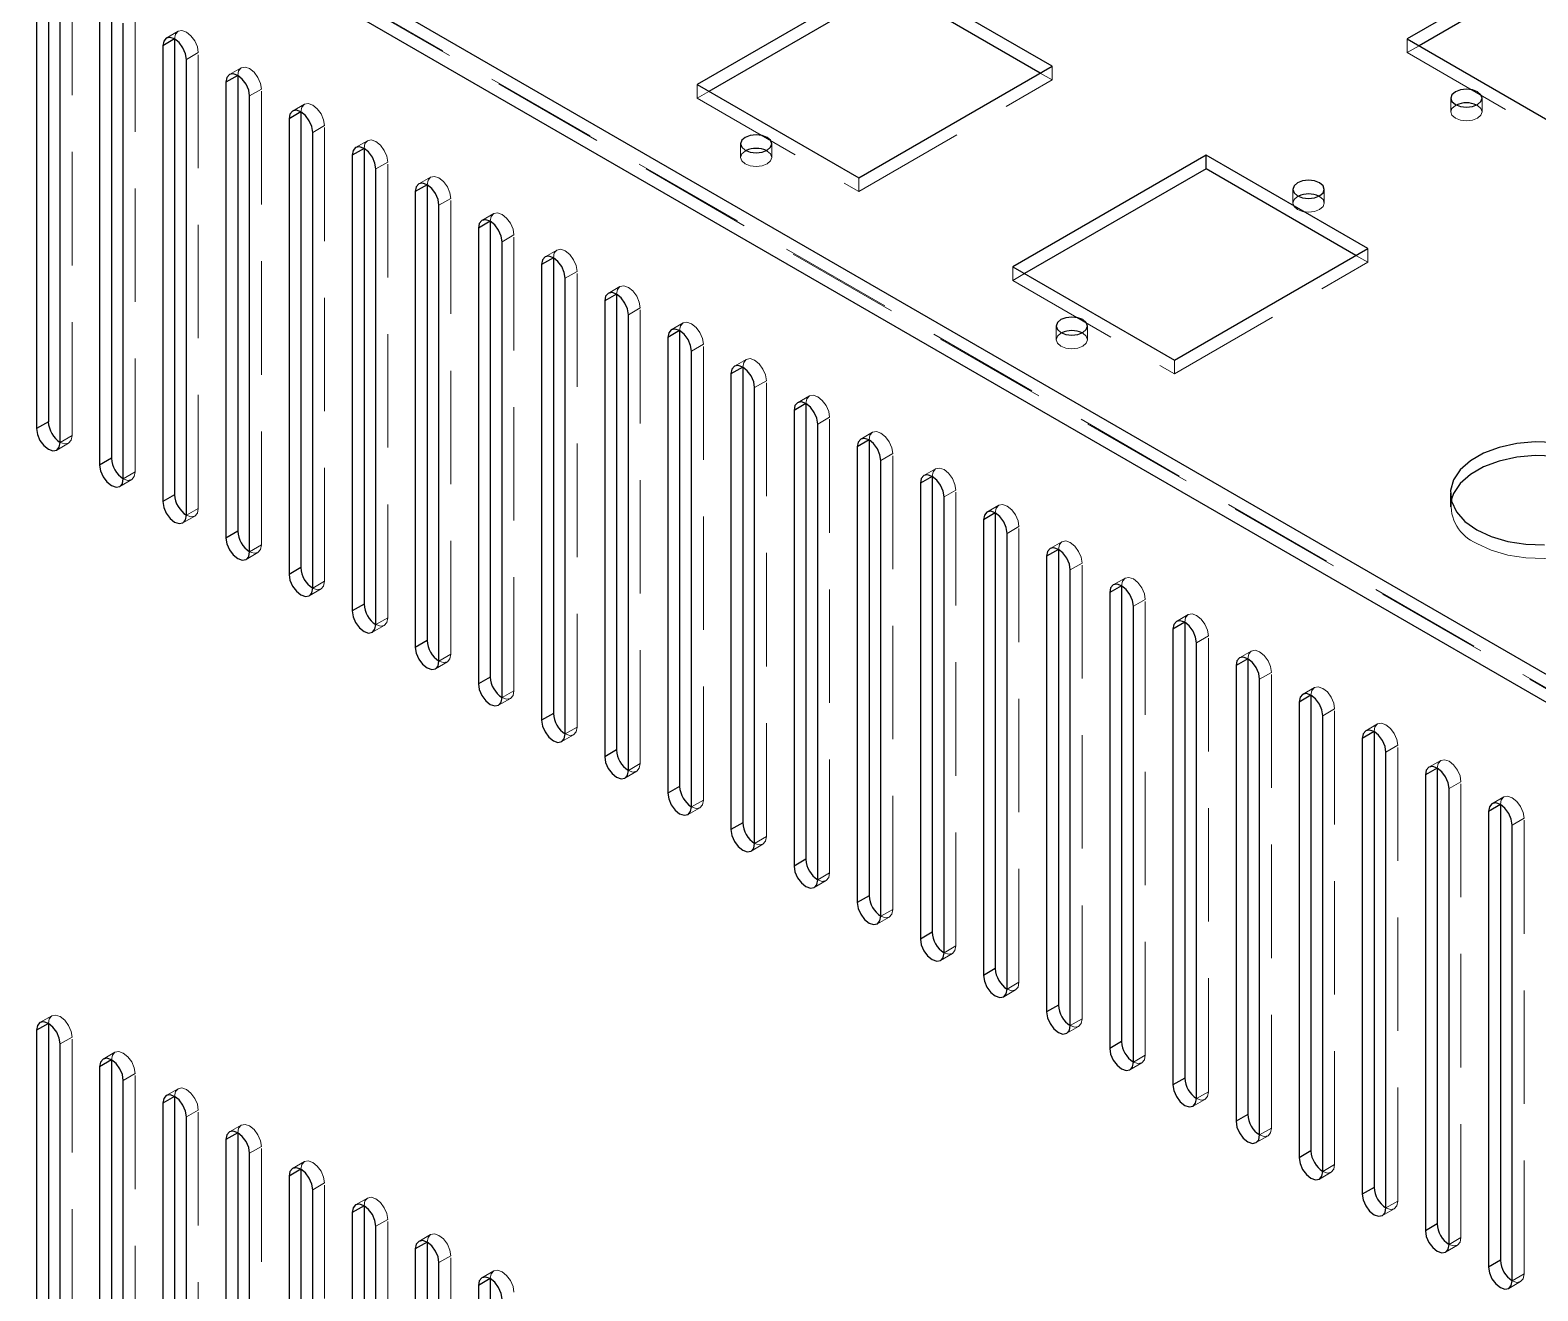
# Model space of a CAD drawing. Header units: millimetres. Extents: x 20 to 1161, y 26 to 820.
# Drawn here: x 979.6 to 1047.2, y 684.9 to 741.4 of the extents above; entities that cross this region are included whole.
import ezdxf

# ---------------------------------------------------------------- set-up
doc = ezdxf.new("R2010")
doc.units = ezdxf.units.MM
doc.header["$LTSCALE"] = 4
doc.linetypes.add('HIDDEN', pattern=[1.905, 1.27, -0.635])
doc.layers.add('SLD-0', color=7, linetype='Continuous')

msp = doc.modelspace()

# ---------------------------------------------------------------- linework, layer by layer
at = {"layer": 'SLD-0', "linetype": 'Continuous', "lineweight": 25}
for p, q in [((934.316, 777.875), (1084.223, 691.335)), ((1083.675, 690.386), (933.768, 776.925)), ((1049.981, 745.963), (1041.319, 740.963)), ((1049.981, 745.351), (1041.849, 740.657)), ((979.907, 743.921), (979.907, 723.508)), ((980.437, 744.227), (980.437, 723.814)), ((1018.161, 743.922), (1009.499, 738.922)), ((1025.409, 739.738), (1018.161, 743.922)), ((980.967, 722.895), (980.967, 743.309)), ((1018.161, 743.31), (1010.03, 738.616)), ((1024.879, 739.432), (1018.161, 743.31)), ((983.265, 742.594), (983.265, 722.181)), ((982.735, 742.288), (982.735, 721.875)), ((983.796, 721.262), (983.796, 741.676)), ((986.094, 740.962), (985.564, 740.655)), ((985.564, 740.655), (985.564, 720.242)), ((986.094, 740.962), (986.094, 720.548)), ((1041.319, 740.963), (1048.567, 736.779)), ((986.624, 719.63), (986.624, 740.043)), ((1016.747, 734.738), (1025.409, 739.738)), ((988.922, 739.329), (988.392, 739.023)), ((988.392, 739.023), (988.392, 718.609)), ((988.922, 739.329), (988.922, 718.915)), ((989.453, 717.997), (989.453, 738.41)), ((1009.499, 738.922), (1016.747, 734.738)), ((991.751, 737.696), (991.22, 737.39)), ((991.751, 737.696), (991.751, 717.282)), ((991.22, 737.39), (991.22, 716.976)), ((992.281, 716.364), (992.281, 736.778)), ((994.579, 736.063), (994.049, 735.757)), ((994.049, 735.757), (994.049, 715.344)), ((994.579, 736.063), (994.579, 715.65)), ((1032.303, 735.758), (1023.641, 730.758)), ((1039.551, 731.574), (1032.303, 735.758)), ((1032.303, 735.146), (1032.303, 735.758)), ((995.109, 714.731), (995.109, 735.145)), ((1032.303, 735.146), (1024.172, 730.451)), ((1039.021, 731.268), (1032.303, 735.146)), ((997.408, 734.43), (996.877, 734.124)), ((997.408, 734.43), (997.408, 714.017)), ((996.877, 734.124), (996.877, 713.711)), ((997.938, 713.098), (997.938, 733.512)), ((1000.236, 732.798), (999.706, 732.491)), ((999.706, 732.491), (999.706, 712.078)), ((1000.236, 732.798), (1000.236, 712.384)), ((1000.766, 711.466), (1000.766, 731.879)), ((1030.889, 726.574), (1039.551, 731.574)), ((1003.064, 731.165), (1002.534, 730.859)), ((1003.064, 731.165), (1003.064, 710.751)), ((1002.534, 730.859), (1002.534, 710.445)), ((1003.595, 709.833), (1003.595, 730.246)), ((1023.641, 730.758), (1030.889, 726.574)), ((1005.893, 729.532), (1005.363, 729.226)), ((1005.893, 729.532), (1005.893, 709.118)), ((1005.363, 729.226), (1005.363, 708.812)), ((1006.423, 708.2), (1006.423, 728.613)), ((1008.721, 727.899), (1008.191, 727.593)), ((1008.191, 727.593), (1008.191, 707.179)), ((1008.721, 727.899), (1008.721, 707.486)), ((1009.252, 706.567), (1009.252, 726.981)), ((1011.55, 726.266), (1011.019, 725.96)), ((1011.55, 726.266), (1011.55, 705.853)), ((1011.019, 725.96), (1011.019, 705.547)), ((1012.08, 704.934), (1012.08, 725.348)), ((1014.378, 724.633), (1013.848, 724.327)), ((1013.848, 724.327), (1013.848, 703.914)), ((1014.378, 724.633), (1014.378, 704.22)), ((980.437, 723.814), (979.907, 723.508)), ((1014.908, 703.302), (1014.908, 723.715)), ((1017.207, 723.001), (1016.676, 722.695)), ((1017.207, 723.001), (1017.207, 702.587)), ((983.265, 722.181), (982.735, 721.875)), ((1016.676, 722.695), (1016.676, 702.281)), ((1017.737, 701.669), (1017.737, 722.082)), ((1020.035, 721.368), (1019.505, 721.062)), ((1019.505, 721.062), (1019.505, 700.648)), ((1020.035, 721.368), (1020.035, 700.954)), ((986.094, 720.548), (985.564, 720.242)), ((1020.565, 700.036), (1020.565, 720.449)), ((1022.863, 719.735), (1022.333, 719.429)), ((1022.333, 719.429), (1022.333, 699.015)), ((1022.863, 719.735), (1022.863, 699.322)), ((988.922, 718.915), (988.392, 718.609)), ((1023.394, 698.403), (1023.394, 718.817)), ((1025.692, 718.102), (1025.162, 717.796)), ((1025.692, 718.102), (1025.692, 697.689)), ((1025.162, 717.796), (1025.162, 697.383)), ((991.751, 717.282), (991.22, 716.976)), ((1026.222, 696.77), (1026.222, 717.184)), ((1028.52, 716.469), (1027.99, 716.163)), ((1027.99, 716.163), (1027.99, 695.75)), ((1028.52, 716.469), (1028.52, 696.056)), ((994.579, 715.65), (994.049, 715.344)), ((1029.051, 695.137), (1029.051, 715.551)), ((1031.349, 714.837), (1030.818, 714.53)), ((1031.349, 714.837), (1031.349, 694.423)), ((997.408, 714.017), (996.877, 713.711)), ((1030.818, 714.53), (1030.818, 694.117)), ((1031.879, 693.505), (1031.879, 713.918)), ((1034.177, 713.204), (1033.647, 712.898)), ((1033.647, 712.898), (1033.647, 692.484)), ((1034.177, 713.204), (1034.177, 692.79)), ((1000.236, 712.384), (999.706, 712.078)), ((1034.707, 691.872), (1034.707, 712.285)), ((1037.006, 711.571), (1036.475, 711.265)), ((1037.006, 711.571), (1037.006, 691.157)), ((1003.064, 710.751), (1002.534, 710.445)), ((1036.475, 711.265), (1036.475, 690.851)), ((1037.536, 690.239), (1037.536, 710.652)), ((1039.834, 709.938), (1039.304, 709.632)), ((1039.834, 709.938), (1039.834, 689.525)), ((1039.304, 709.632), (1039.304, 689.218)), ((1005.893, 709.118), (1005.363, 708.812)), ((1040.364, 688.606), (1040.364, 709.02)), ((1042.662, 708.305), (1042.132, 707.999)), ((1042.132, 707.999), (1042.132, 687.586)), ((1042.662, 708.305), (1042.662, 687.892)), ((1008.721, 707.486), (1008.191, 707.179)), ((1043.193, 686.973), (1043.193, 707.387)), ((1045.491, 706.673), (1044.961, 706.366)), ((1045.491, 706.673), (1045.491, 686.259)), ((1044.961, 706.366), (1044.961, 685.953)), ((1011.55, 705.853), (1011.019, 705.547)), ((1046.021, 685.341), (1046.021, 705.754)), ((1014.378, 704.22), (1013.848, 703.914)), ((1017.207, 702.587), (1016.676, 702.281)), ((1020.035, 700.954), (1019.505, 700.648)), ((1022.863, 699.322), (1022.333, 699.015)), ((1025.692, 697.689), (1025.162, 697.383)), ((980.437, 696.868), (979.907, 696.562)), ((979.907, 696.562), (979.907, 676.148)), ((980.437, 696.868), (980.437, 676.454)), ((980.967, 675.536), (980.967, 695.949)), ((1028.52, 696.056), (1027.99, 695.75)), ((983.265, 695.235), (982.735, 694.929)), ((983.265, 695.235), (983.265, 674.822)), ((982.735, 694.929), (982.735, 674.515)), ((1031.349, 694.423), (1030.818, 694.117)), ((983.796, 673.903), (983.796, 694.317)), ((986.094, 693.602), (985.564, 693.296)), ((985.564, 693.296), (985.564, 672.883)), ((986.094, 693.602), (986.094, 673.189)), ((986.624, 672.27), (986.624, 692.684)), ((1034.177, 692.79), (1033.647, 692.484)), ((988.922, 691.969), (988.392, 691.663)), ((988.922, 691.969), (988.922, 671.556)), ((988.392, 691.663), (988.392, 671.25)), ((989.453, 670.637), (989.453, 691.051)), ((1037.006, 691.157), (1036.475, 690.851)), ((991.751, 690.337), (991.22, 690.03)), ((991.22, 690.03), (991.22, 669.617)), ((991.751, 690.337), (991.751, 669.923)), ((992.281, 669.005), (992.281, 689.418)), ((1039.834, 689.525), (1039.304, 689.218)), ((994.579, 688.704), (994.049, 688.398)), ((994.049, 688.398), (994.049, 667.984)), ((994.579, 688.704), (994.579, 668.29)), ((995.109, 667.372), (995.109, 687.785)), ((1042.662, 687.892), (1042.132, 687.586)), ((997.408, 687.071), (996.877, 686.765)), ((997.408, 687.071), (997.408, 666.657)), ((996.877, 686.765), (996.877, 666.351)), ((997.938, 665.739), (997.938, 686.153)), ((1045.491, 686.259), (1044.961, 685.953)), ((1000.236, 685.438), (999.706, 685.132)), ((999.706, 685.132), (999.706, 664.719)), ((1000.236, 685.438), (1000.236, 665.025))]:
    msp.add_line(p, q, dxfattribs=at)
at = {"layer": 'SLD-0', "linetype": 'HIDDEN', "lineweight": 18}
for p, q in [((1084.205, 690.692), (934.298, 777.232)), ((934.316, 777.262), (1084.223, 690.723)), ((981.498, 723.201), (981.498, 743.615)), ((984.326, 721.569), (984.326, 741.982)), ((986.249, 741.305), (985.719, 740.999)), ((987.155, 740.349), (986.624, 740.043)), ((987.155, 719.936), (987.155, 740.349)), ((1041.319, 740.35), (1041.319, 740.963)), ((1041.849, 740.657), (1041.319, 740.35)), ((1041.319, 740.35), (1048.567, 736.166)), ((989.078, 739.672), (988.547, 739.366)), ((1025.409, 739.126), (1025.409, 739.738)), ((1016.747, 734.125), (1025.409, 739.126)), ((1025.409, 739.126), (1024.879, 739.432)), ((989.983, 738.717), (989.453, 738.41)), ((989.983, 718.303), (989.983, 738.717)), ((1009.499, 738.309), (1009.499, 738.922)), ((1010.03, 738.616), (1009.499, 738.309)), ((1009.499, 738.309), (1016.747, 734.125)), ((1043.271, 738.309), (1043.271, 737.697)), ((1044.671, 737.697), (1044.671, 738.309)), ((991.906, 738.039), (991.376, 737.733)), ((1044.466, 737.983), (1044.427, 738.003)), ((992.811, 737.084), (992.281, 736.778)), ((992.811, 716.67), (992.811, 737.084)), ((994.735, 736.407), (994.204, 736.1)), ((1011.451, 736.268), (1011.451, 735.656)), ((1012.851, 735.656), (1012.851, 736.268)), ((995.64, 735.451), (995.109, 735.145)), ((995.64, 715.037), (995.64, 735.451)), ((997.563, 734.774), (997.033, 734.468)), ((1016.747, 734.125), (1016.747, 734.738)), ((998.468, 733.818), (997.938, 733.512)), ((998.468, 713.405), (998.468, 733.818)), ((1036.2, 734.227), (1036.2, 733.615)), ((1037.394, 733.901), (1037.356, 733.921)), ((1037.6, 733.615), (1037.6, 734.227)), ((1000.391, 733.141), (999.861, 732.835)), ((1001.297, 732.185), (1000.766, 731.879)), ((1001.297, 711.772), (1001.297, 732.185)), ((1039.551, 730.962), (1039.551, 731.574)), ((1003.22, 731.508), (1002.689, 731.202)), ((1030.889, 725.961), (1039.551, 730.962)), ((1039.551, 730.962), (1039.021, 731.268)), ((1004.125, 730.552), (1003.595, 730.246)), ((1004.125, 710.139), (1004.125, 730.552)), ((1023.641, 730.145), (1023.641, 730.758)), ((1024.172, 730.451), (1023.641, 730.145)), ((1006.048, 729.875), (1005.518, 729.569)), ((1023.641, 730.145), (1030.889, 725.961)), ((1006.954, 728.92), (1006.423, 728.613)), ((1006.954, 708.506), (1006.954, 728.92)), ((1008.877, 728.243), (1008.346, 727.936)), ((1025.593, 728.104), (1025.593, 727.492)), ((1026.788, 727.778), (1026.75, 727.798)), ((1026.993, 727.492), (1026.993, 728.104)), ((1009.782, 727.287), (1009.252, 726.981)), ((1009.782, 706.873), (1009.782, 727.287)), ((1011.705, 726.61), (1011.175, 726.304)), ((1030.889, 725.961), (1030.889, 726.574)), ((1012.61, 725.654), (1012.08, 725.348)), ((1012.61, 705.24), (1012.61, 725.654)), ((1014.534, 724.977), (1014.003, 724.671)), ((1015.439, 724.021), (1014.908, 723.715)), ((1015.439, 703.608), (1015.439, 724.021)), ((980.812, 722.552), (981.342, 722.858)), ((981.498, 723.201), (980.967, 722.895)), ((1017.362, 723.344), (1016.832, 723.038)), ((1018.267, 722.388), (1017.737, 722.082)), ((1018.267, 701.975), (1018.267, 722.388)), ((984.326, 721.569), (983.796, 721.262)), ((1020.19, 721.711), (1019.66, 721.405)), ((983.64, 720.919), (984.171, 721.225)), ((1021.096, 720.756), (1020.565, 720.449)), ((1021.096, 700.342), (1021.096, 720.756)), ((1023.019, 720.078), (1022.488, 719.772)), ((1043.259, 720.614), (1043.259, 720.001)), ((986.469, 719.286), (986.999, 719.592)), ((987.155, 719.936), (986.624, 719.63)), ((1023.924, 719.123), (1023.394, 718.817)), ((1023.924, 698.709), (1023.924, 719.123)), ((989.983, 718.303), (989.453, 717.997)), ((1025.847, 718.446), (1025.317, 718.139)), ((989.297, 717.653), (989.828, 717.96)), ((1026.753, 717.49), (1026.222, 717.184)), ((1026.753, 697.076), (1026.753, 717.49)), ((1028.676, 716.813), (1028.145, 716.507)), ((992.126, 716.021), (992.656, 716.327)), ((992.811, 716.67), (992.281, 716.364)), ((1029.581, 715.857), (1029.051, 715.551)), ((1029.581, 695.444), (1029.581, 715.857)), ((994.954, 714.388), (995.484, 714.694)), ((995.64, 715.037), (995.109, 714.731)), ((1031.504, 715.18), (1030.974, 714.874)), ((1032.409, 714.224), (1031.879, 713.918)), ((1032.409, 693.811), (1032.409, 714.224)), ((998.468, 713.405), (997.938, 713.098)), ((1034.333, 713.547), (1033.802, 713.241)), ((997.783, 712.755), (998.313, 713.061)), ((1035.238, 712.591), (1034.707, 712.285)), ((1035.238, 692.178), (1035.238, 712.591)), ((1000.611, 711.122), (1001.141, 711.428)), ((1001.297, 711.772), (1000.766, 711.466)), ((1037.161, 711.914), (1036.631, 711.608)), ((1038.066, 710.959), (1037.536, 710.652)), ((1038.066, 690.545), (1038.066, 710.959)), ((1004.125, 710.139), (1003.595, 709.833)), ((1039.989, 710.282), (1039.459, 709.975)), ((1003.439, 709.489), (1003.97, 709.796)), ((1040.895, 709.326), (1040.364, 709.02)), ((1040.895, 688.912), (1040.895, 709.326)), ((1042.818, 708.649), (1042.287, 708.343)), ((1006.268, 707.857), (1006.798, 708.163)), ((1006.954, 708.506), (1006.423, 708.2)), ((1043.723, 707.693), (1043.193, 707.387)), ((1043.723, 687.279), (1043.723, 707.693)), ((1009.782, 706.873), (1009.252, 706.567)), ((1045.646, 707.016), (1045.116, 706.71)), ((1009.096, 706.224), (1009.627, 706.53)), ((1046.552, 706.06), (1046.021, 705.754)), ((1046.552, 685.647), (1046.552, 706.06)), ((1012.61, 705.24), (1012.08, 704.934)), ((1011.925, 704.591), (1012.455, 704.897)), ((1014.753, 702.958), (1015.283, 703.264)), ((1015.439, 703.608), (1014.908, 703.302)), ((1018.267, 701.975), (1017.737, 701.669)), ((1017.582, 701.325), (1018.112, 701.631)), ((1020.41, 699.692), (1020.94, 699.999)), ((1021.096, 700.342), (1020.565, 700.036)), ((1023.924, 698.709), (1023.394, 698.403)), ((1023.238, 698.06), (1023.769, 698.366)), ((980.592, 697.211), (980.062, 696.905)), ((1026.067, 696.427), (1026.597, 696.733)), ((1026.753, 697.076), (1026.222, 696.77)), ((981.498, 696.256), (980.967, 695.949)), ((981.498, 675.842), (981.498, 696.256)), ((983.421, 695.578), (982.89, 695.272)), ((1028.895, 694.794), (1029.426, 695.1)), ((1029.581, 695.444), (1029.051, 695.137)), ((984.326, 694.623), (983.796, 694.317)), ((984.326, 674.209), (984.326, 694.623)), ((986.249, 693.946), (985.719, 693.64)), ((1032.409, 693.811), (1031.879, 693.505)), ((1031.724, 693.161), (1032.254, 693.467)), ((987.155, 692.99), (986.624, 692.684)), ((987.155, 672.576), (987.155, 692.99)), ((989.078, 692.313), (988.547, 692.007)), ((1034.552, 691.528), (1035.082, 691.835)), ((1035.238, 692.178), (1034.707, 691.872)), ((989.983, 691.357), (989.453, 691.051)), ((989.983, 670.944), (989.983, 691.357)), ((991.906, 690.68), (991.376, 690.374)), ((1038.066, 690.545), (1037.536, 690.239)), ((992.811, 689.724), (992.281, 689.418)), ((992.811, 669.311), (992.811, 689.724)), ((1037.381, 689.896), (1037.911, 690.202)), ((994.735, 689.047), (994.204, 688.741)), ((1040.209, 688.263), (1040.739, 688.569)), ((1040.895, 688.912), (1040.364, 688.606)), ((995.64, 688.092), (995.109, 687.785)), ((995.64, 667.678), (995.64, 688.092)), ((997.563, 687.414), (997.033, 687.108)), ((1043.723, 687.279), (1043.193, 686.973)), ((998.468, 686.459), (997.938, 686.153)), ((998.468, 666.045), (998.468, 686.459)), ((1043.037, 686.63), (1043.568, 686.936)), ((1000.391, 685.782), (999.861, 685.475)), ((1046.552, 685.647), (1046.021, 685.341)), ((1045.866, 684.997), (1046.396, 685.303))]:
    msp.add_line(p, q, dxfattribs=at)
at = {"layer": 'SLD-0', "linetype": 'Continuous', "lineweight": 25, "flags": 128}
for points in [[(986.624, 740.043), (986.584, 740.301), (986.469, 740.566), (986.297, 740.798), (986.094, 740.962), (985.891, 741.032), (985.719, 740.999), (985.604, 740.867), (985.564, 740.655)], [(989.453, 738.41), (989.412, 738.668), (989.297, 738.933), (989.125, 739.165), (988.922, 739.329), (988.719, 739.399), (988.547, 739.366), (988.432, 739.234), (988.392, 739.023)], [(1044.466, 738.595), (1044.238, 738.683), (1043.971, 738.714), (1043.703, 738.683), (1043.476, 738.595), (1043.324, 738.464), (1043.271, 738.309), (1043.324, 738.155), (1043.476, 738.024), (1043.703, 737.936), (1043.971, 737.905), (1044.238, 737.936), (1044.466, 738.024), (1044.617, 738.155), (1044.671, 738.309), (1044.617, 738.464), (1044.466, 738.595)], [(992.281, 736.778), (992.241, 737.035), (992.126, 737.3), (991.954, 737.532), (991.751, 737.696), (991.548, 737.767), (991.376, 737.733), (991.261, 737.601), (991.22, 737.39)], [(1011.656, 735.983), (1011.883, 735.895), (1012.151, 735.864), (1012.419, 735.895), (1012.646, 735.983), (1012.797, 736.114), (1012.851, 736.268), (1012.797, 736.423), (1012.646, 736.554), (1012.419, 736.642), (1012.151, 736.673), (1011.883, 736.642), (1011.656, 736.554), (1011.504, 736.423), (1011.451, 736.268), (1011.504, 736.114), (1011.656, 735.983)], [(995.109, 735.145), (995.069, 735.402), (994.954, 735.667), (994.782, 735.9), (994.579, 736.063), (994.376, 736.134), (994.204, 736.1), (994.089, 735.968), (994.049, 735.757)], [(997.938, 733.512), (997.898, 733.77), (997.783, 734.035), (997.611, 734.267), (997.408, 734.43), (997.205, 734.501), (997.033, 734.468), (996.918, 734.335), (996.877, 734.124)], [(1037.394, 734.513), (1037.167, 734.601), (1036.9, 734.632), (1036.632, 734.601), (1036.405, 734.513), (1036.253, 734.382), (1036.2, 734.227), (1036.253, 734.073), (1036.405, 733.942), (1036.632, 733.854), (1036.9, 733.823), (1037.167, 733.854), (1037.394, 733.942), (1037.546, 734.073), (1037.6, 734.227), (1037.546, 734.382), (1037.394, 734.513)], [(1000.766, 731.879), (1000.726, 732.137), (1000.611, 732.402), (1000.439, 732.634), (1000.236, 732.798), (1000.033, 732.868), (999.861, 732.835), (999.746, 732.702), (999.706, 732.491)], [(1003.595, 730.246), (1003.554, 730.504), (1003.439, 730.769), (1003.267, 731.001), (1003.064, 731.165), (1002.861, 731.235), (1002.689, 731.202), (1002.574, 731.07), (1002.534, 730.859)], [(1006.423, 728.613), (1006.383, 728.871), (1006.268, 729.136), (1006.096, 729.368), (1005.893, 729.532), (1005.69, 729.603), (1005.518, 729.569), (1005.403, 729.437), (1005.363, 729.226)], [(1026.788, 728.39), (1026.561, 728.478), (1026.293, 728.508), (1026.025, 728.478), (1025.798, 728.39), (1025.646, 728.259), (1025.593, 728.104), (1025.646, 727.95), (1025.798, 727.819), (1026.025, 727.731), (1026.293, 727.7), (1026.561, 727.731), (1026.788, 727.819), (1026.94, 727.95), (1026.993, 728.104), (1026.94, 728.259), (1026.788, 728.39)], [(1009.252, 726.981), (1009.211, 727.238), (1009.096, 727.503), (1008.924, 727.735), (1008.721, 727.899), (1008.518, 727.97), (1008.346, 727.936), (1008.231, 727.804), (1008.191, 727.593)], [(1012.08, 725.348), (1012.04, 725.606), (1011.925, 725.871), (1011.753, 726.103), (1011.55, 726.266), (1011.347, 726.337), (1011.175, 726.304), (1011.06, 726.171), (1011.019, 725.96)], [(1014.908, 723.715), (1014.868, 723.973), (1014.753, 724.238), (1014.581, 724.47), (1014.378, 724.634), (1014.175, 724.704), (1014.003, 724.671), (1013.888, 724.538), (1013.848, 724.327)], [(979.907, 723.508), (979.947, 723.25), (980.062, 722.985), (980.234, 722.753), (980.437, 722.589), (980.64, 722.519), (980.812, 722.552), (980.927, 722.684), (980.967, 722.895)], [(1017.737, 722.082), (1017.697, 722.34), (1017.582, 722.605), (1017.41, 722.837), (1017.207, 723.001), (1017.004, 723.071), (1016.832, 723.038), (1016.717, 722.906), (1016.676, 722.695)], [(1047.884, 722.895), (1047.049, 722.92), (1046.223, 722.844), (1045.443, 722.671), (1044.741, 722.408), (1044.15, 722.067), (1043.695, 721.662), (1043.395, 721.211), (1043.264, 720.735), (1043.308, 720.253), (1043.524, 719.786), (1043.904, 719.356), (1044.43, 718.981)], [(1051.223, 720.308), (1051.209, 720.363), (1050.993, 720.829), (1050.613, 721.259), (1050.087, 721.634), (1049.437, 721.938), (1048.692, 722.157), (1047.884, 722.282), (1047.049, 722.307), (1046.223, 722.232), (1045.443, 722.059), (1044.741, 721.796), (1044.15, 721.455), (1043.695, 721.05), (1043.395, 720.599), (1043.294, 720.308)], [(982.735, 721.875), (982.775, 721.617), (982.89, 721.352), (983.063, 721.12), (983.265, 720.956), (983.468, 720.886), (983.64, 720.919), (983.755, 721.051), (983.796, 721.262)], [(1020.565, 720.449), (1020.525, 720.707), (1020.41, 720.972), (1020.238, 721.204), (1020.035, 721.368), (1019.832, 721.438), (1019.66, 721.405), (1019.545, 721.273), (1019.505, 721.062)], [(985.564, 720.242), (985.604, 719.984), (985.719, 719.719), (985.891, 719.487), (986.094, 719.323), (986.297, 719.253), (986.469, 719.286), (986.584, 719.419), (986.624, 719.63)], [(1023.394, 718.817), (1023.353, 719.074), (1023.238, 719.339), (1023.066, 719.571), (1022.863, 719.735), (1022.66, 719.806), (1022.488, 719.772), (1022.373, 719.64), (1022.333, 719.429)], [(1044.43, 718.981), (1045.08, 718.677), (1045.825, 718.458), (1046.633, 718.333), (1047.468, 718.308)], [(988.392, 718.609), (988.432, 718.351), (988.547, 718.086), (988.719, 717.854), (988.922, 717.691), (989.125, 717.62), (989.297, 717.653), (989.412, 717.786), (989.453, 717.997)], [(1026.222, 717.184), (1026.182, 717.441), (1026.067, 717.706), (1025.895, 717.939), (1025.692, 718.102), (1025.489, 718.173), (1025.317, 718.139), (1025.202, 718.007), (1025.162, 717.796)], [(991.22, 716.976), (991.261, 716.719), (991.376, 716.454), (991.548, 716.222), (991.751, 716.058), (991.954, 715.987), (992.126, 716.021), (992.241, 716.153), (992.281, 716.364)], [(1029.051, 715.551), (1029.01, 715.809), (1028.895, 716.074), (1028.723, 716.306), (1028.52, 716.47), (1028.317, 716.54), (1028.145, 716.507), (1028.03, 716.374), (1027.99, 716.163)], [(994.049, 715.344), (994.089, 715.086), (994.204, 714.821), (994.376, 714.589), (994.579, 714.425), (994.782, 714.354), (994.954, 714.388), (995.069, 714.52), (995.109, 714.731)], [(1031.879, 713.918), (1031.839, 714.176), (1031.724, 714.441), (1031.552, 714.673), (1031.349, 714.837), (1031.146, 714.907), (1030.974, 714.874), (1030.859, 714.741), (1030.818, 714.53)], [(996.877, 713.711), (996.918, 713.453), (997.033, 713.188), (997.205, 712.956), (997.408, 712.792), (997.611, 712.722), (997.783, 712.755), (997.898, 712.887), (997.938, 713.098)], [(1034.707, 712.285), (1034.667, 712.543), (1034.552, 712.808), (1034.38, 713.04), (1034.177, 713.204), (1033.974, 713.274), (1033.802, 713.241), (1033.687, 713.109), (1033.647, 712.898)], [(999.706, 712.078), (999.746, 711.82), (999.861, 711.555), (1000.033, 711.323), (1000.236, 711.159), (1000.439, 711.089), (1000.611, 711.122), (1000.726, 711.255), (1000.766, 711.466)], [(1037.536, 710.652), (1037.496, 710.91), (1037.381, 711.175), (1037.209, 711.407), (1037.006, 711.571), (1036.803, 711.642), (1036.631, 711.608), (1036.516, 711.476), (1036.475, 711.265)], [(1002.534, 710.445), (1002.574, 710.187), (1002.689, 709.922), (1002.861, 709.69), (1003.064, 709.527), (1003.267, 709.456), (1003.439, 709.489), (1003.554, 709.622), (1003.595, 709.833)], [(1040.364, 709.02), (1040.324, 709.277), (1040.209, 709.542), (1040.037, 709.774), (1039.834, 709.938), (1039.631, 710.009), (1039.459, 709.975), (1039.344, 709.843), (1039.304, 709.632)], [(1005.363, 708.812), (1005.403, 708.555), (1005.518, 708.29), (1005.69, 708.057), (1005.893, 707.894), (1006.096, 707.823), (1006.268, 707.857), (1006.383, 707.989), (1006.423, 708.2)], [(1043.193, 707.387), (1043.152, 707.645), (1043.037, 707.91), (1042.865, 708.142), (1042.662, 708.305), (1042.459, 708.376), (1042.287, 708.343), (1042.172, 708.21), (1042.132, 707.999)], [(1008.191, 707.179), (1008.231, 706.922), (1008.346, 706.657), (1008.518, 706.425), (1008.721, 706.261), (1008.924, 706.19), (1009.096, 706.224), (1009.211, 706.356), (1009.252, 706.567)], [(1046.021, 705.754), (1045.981, 706.012), (1045.866, 706.277), (1045.694, 706.509), (1045.491, 706.673), (1045.288, 706.743), (1045.116, 706.71), (1045.001, 706.577), (1044.961, 706.366)], [(1011.019, 705.547), (1011.06, 705.289), (1011.175, 705.024), (1011.347, 704.792), (1011.55, 704.628), (1011.753, 704.558), (1011.925, 704.591), (1012.04, 704.723), (1012.08, 704.934)], [(1013.848, 703.914), (1013.888, 703.656), (1014.003, 703.391), (1014.175, 703.159), (1014.378, 702.995), (1014.581, 702.925), (1014.753, 702.958), (1014.868, 703.09), (1014.908, 703.302)], [(1016.676, 702.281), (1016.717, 702.023), (1016.832, 701.758), (1017.004, 701.526), (1017.207, 701.362), (1017.41, 701.292), (1017.582, 701.325), (1017.697, 701.458), (1017.737, 701.669)], [(1019.505, 700.648), (1019.545, 700.391), (1019.66, 700.125), (1019.832, 699.893), (1020.035, 699.73), (1020.238, 699.659), (1020.41, 699.693), (1020.525, 699.825), (1020.565, 700.036)], [(1022.333, 699.015), (1022.373, 698.758), (1022.488, 698.493), (1022.66, 698.261), (1022.863, 698.097), (1023.066, 698.026), (1023.238, 698.06), (1023.353, 698.192), (1023.394, 698.403)], [(1025.162, 697.383), (1025.202, 697.125), (1025.317, 696.86), (1025.489, 696.628), (1025.692, 696.464), (1025.895, 696.393), (1026.067, 696.427), (1026.182, 696.559), (1026.222, 696.77)], [(980.967, 695.949), (980.927, 696.207), (980.812, 696.472), (980.64, 696.704), (980.437, 696.868), (980.234, 696.939), (980.062, 696.905), (979.947, 696.773), (979.907, 696.562)], [(1027.99, 695.75), (1028.03, 695.492), (1028.145, 695.227), (1028.317, 694.995), (1028.52, 694.831), (1028.723, 694.761), (1028.895, 694.794), (1029.01, 694.926), (1029.051, 695.137)], [(983.796, 694.317), (983.755, 694.574), (983.64, 694.839), (983.468, 695.071), (983.265, 695.235), (983.063, 695.306), (982.89, 695.272), (982.775, 695.14), (982.735, 694.929)], [(1030.818, 694.117), (1030.859, 693.859), (1030.974, 693.594), (1031.146, 693.362), (1031.349, 693.198), (1031.552, 693.128), (1031.724, 693.161), (1031.839, 693.294), (1031.879, 693.505)], [(986.624, 692.684), (986.584, 692.941), (986.469, 693.207), (986.297, 693.439), (986.094, 693.602), (985.891, 693.673), (985.719, 693.639), (985.604, 693.507), (985.564, 693.296)], [(1033.647, 692.484), (1033.687, 692.226), (1033.802, 691.961), (1033.974, 691.729), (1034.177, 691.566), (1034.38, 691.495), (1034.552, 691.528), (1034.667, 691.661), (1034.707, 691.872)], [(989.453, 691.051), (989.412, 691.309), (989.297, 691.574), (989.125, 691.806), (988.922, 691.97), (988.719, 692.04), (988.547, 692.007), (988.432, 691.874), (988.392, 691.663)], [(992.281, 689.418), (992.241, 689.676), (992.126, 689.941), (991.954, 690.173), (991.751, 690.337), (991.548, 690.407), (991.376, 690.374), (991.261, 690.242), (991.22, 690.03)], [(1036.475, 690.851), (1036.516, 690.594), (1036.631, 690.329), (1036.803, 690.097), (1037.006, 689.933), (1037.209, 689.862), (1037.381, 689.896), (1037.496, 690.028), (1037.536, 690.239)], [(1039.304, 689.218), (1039.344, 688.961), (1039.459, 688.696), (1039.631, 688.464), (1039.834, 688.3), (1040.037, 688.229), (1040.209, 688.263), (1040.324, 688.395), (1040.364, 688.606)], [(995.109, 687.785), (995.069, 688.043), (994.954, 688.308), (994.782, 688.54), (994.579, 688.704), (994.376, 688.774), (994.204, 688.741), (994.089, 688.609), (994.049, 688.398)], [(997.938, 686.153), (997.898, 686.41), (997.783, 686.675), (997.611, 686.907), (997.408, 687.071), (997.205, 687.142), (997.033, 687.108), (996.918, 686.976), (996.877, 686.765)], [(1042.132, 687.586), (1042.172, 687.328), (1042.287, 687.063), (1042.459, 686.831), (1042.662, 686.667), (1042.865, 686.597), (1043.037, 686.63), (1043.152, 686.762), (1043.193, 686.973)], [(1044.961, 685.953), (1045.001, 685.695), (1045.116, 685.43), (1045.288, 685.198), (1045.491, 685.034), (1045.694, 684.964), (1045.866, 684.997), (1045.981, 685.129), (1046.021, 685.341)], [(1000.766, 684.52), (1000.726, 684.777), (1000.611, 685.042), (1000.439, 685.275), (1000.236, 685.438), (1000.033, 685.509), (999.861, 685.475), (999.746, 685.343), (999.706, 685.132)]]:
    msp.add_lwpolyline(points, dxfattribs=at)
at = {"layer": 'SLD-0', "linetype": 'HIDDEN', "lineweight": 18, "flags": 128}
for points in [[(987.155, 740.349), (987.114, 740.607), (986.999, 740.872), (986.827, 741.104), (986.624, 741.268), (986.421, 741.338), (986.249, 741.305), (986.134, 741.173), (986.094, 740.962)], [(989.983, 738.717), (989.943, 738.974), (989.828, 739.239), (989.656, 739.471), (989.453, 739.635), (989.25, 739.706), (989.078, 739.672), (988.963, 739.54), (988.922, 739.329)], [(992.811, 737.084), (992.771, 737.341), (992.656, 737.606), (992.484, 737.838), (992.281, 738.002), (992.078, 738.073), (991.906, 738.039), (991.791, 737.907), (991.751, 737.696)], [(1043.514, 738.003), (1043.476, 737.983), (1043.324, 737.852), (1043.271, 737.697), (1043.324, 737.542), (1043.476, 737.411), (1043.703, 737.324), (1043.971, 737.293), (1044.238, 737.324), (1044.466, 737.411), (1044.617, 737.542), (1044.671, 737.697), (1044.617, 737.852), (1044.466, 737.983), (1044.466, 737.983)], [(995.64, 735.451), (995.599, 735.709), (995.484, 735.974), (995.312, 736.206), (995.109, 736.369), (994.907, 736.44), (994.734, 736.407), (994.62, 736.274), (994.579, 736.063)], [(1011.694, 735.962), (1011.656, 735.942), (1011.504, 735.811), (1011.451, 735.656), (1011.504, 735.501), (1011.656, 735.37)], [(1011.656, 735.37), (1011.883, 735.283), (1012.151, 735.252), (1012.419, 735.283), (1012.646, 735.37), (1012.797, 735.501), (1012.851, 735.656), (1012.797, 735.811), (1012.646, 735.942), (1012.608, 735.962)], [(998.468, 733.818), (998.428, 734.076), (998.313, 734.341), (998.141, 734.573), (997.938, 734.737), (997.735, 734.807), (997.563, 734.774), (997.448, 734.641), (997.408, 734.43)], [(1036.443, 733.921), (1036.405, 733.901), (1036.253, 733.77), (1036.2, 733.615), (1036.253, 733.46), (1036.405, 733.329), (1036.632, 733.242), (1036.9, 733.211), (1037.167, 733.242), (1037.394, 733.329), (1037.546, 733.46), (1037.6, 733.615), (1037.546, 733.77), (1037.394, 733.901)], [(1001.297, 732.185), (1001.256, 732.443), (1001.141, 732.708), (1000.969, 732.94), (1000.766, 733.104), (1000.563, 733.174), (1000.391, 733.141), (1000.276, 733.009), (1000.236, 732.798)], [(1004.125, 730.552), (1004.085, 730.81), (1003.97, 731.075), (1003.798, 731.307), (1003.595, 731.471), (1003.392, 731.542), (1003.22, 731.508), (1003.105, 731.376), (1003.064, 731.165)], [(1006.954, 728.92), (1006.913, 729.177), (1006.798, 729.442), (1006.626, 729.674), (1006.423, 729.838), (1006.22, 729.909), (1006.048, 729.875), (1005.933, 729.743), (1005.893, 729.532)], [(1009.782, 727.287), (1009.742, 727.544), (1009.627, 727.81), (1009.455, 728.042), (1009.252, 728.205), (1009.049, 728.276), (1008.877, 728.242), (1008.762, 728.11), (1008.721, 727.899)], [(1025.836, 727.798), (1025.798, 727.778), (1025.646, 727.647), (1025.593, 727.492), (1025.646, 727.337), (1025.798, 727.206), (1026.025, 727.119), (1026.293, 727.088), (1026.561, 727.119), (1026.788, 727.206), (1026.94, 727.337), (1026.993, 727.492), (1026.94, 727.647), (1026.788, 727.778)], [(1012.61, 725.654), (1012.57, 725.912), (1012.455, 726.177), (1012.283, 726.409), (1012.08, 726.573), (1011.877, 726.643), (1011.705, 726.61), (1011.59, 726.477), (1011.55, 726.266)], [(1015.439, 724.021), (1015.398, 724.279), (1015.283, 724.544), (1015.111, 724.776), (1014.908, 724.94), (1014.706, 725.01), (1014.533, 724.977), (1014.419, 724.845), (1014.378, 724.633)], [(980.967, 722.895), (981.17, 722.825), (981.342, 722.858), (981.457, 722.99), (981.498, 723.201)], [(1018.267, 722.388), (1018.227, 722.646), (1018.112, 722.911), (1017.94, 723.143), (1017.737, 723.307), (1017.534, 723.377), (1017.362, 723.344), (1017.247, 723.212), (1017.207, 723.001)], [(983.796, 721.262), (983.999, 721.192), (984.171, 721.225), (984.286, 721.358), (984.326, 721.569)], [(1021.096, 720.756), (1021.055, 721.013), (1020.94, 721.278), (1020.768, 721.51), (1020.565, 721.674), (1020.362, 721.745), (1020.19, 721.711), (1020.075, 721.579), (1020.035, 721.368)], [(1023.924, 719.123), (1023.884, 719.38), (1023.769, 719.645), (1023.597, 719.878), (1023.394, 720.041), (1023.191, 720.112), (1023.019, 720.078), (1022.904, 719.946), (1022.863, 719.735)], [(1044.43, 718.369), (1045.08, 718.065), (1045.825, 717.846), (1046.633, 717.721), (1047.468, 717.695), (1048.294, 717.771), (1049.075, 717.944), (1049.776, 718.207), (1050.367, 718.548), (1050.823, 718.953), (1051.122, 719.404), (1051.253, 719.881), (1051.223, 720.308)], [(986.624, 719.63), (986.827, 719.559), (986.999, 719.592), (987.114, 719.725), (987.155, 719.936)], [(989.453, 717.997), (989.656, 717.926), (989.828, 717.96), (989.943, 718.092), (989.983, 718.303)], [(1026.753, 717.49), (1026.712, 717.748), (1026.597, 718.013), (1026.425, 718.245), (1026.222, 718.408), (1026.019, 718.479), (1025.847, 718.446), (1025.732, 718.313), (1025.692, 718.102)], [(1029.581, 715.857), (1029.541, 716.115), (1029.426, 716.38), (1029.254, 716.612), (1029.051, 716.776), (1028.848, 716.846), (1028.676, 716.813), (1028.561, 716.68), (1028.52, 716.469)], [(992.281, 716.364), (992.484, 716.293), (992.656, 716.327), (992.771, 716.459), (992.811, 716.67)], [(995.109, 714.731), (995.312, 714.661), (995.484, 714.694), (995.599, 714.826), (995.64, 715.037)], [(1032.409, 714.224), (1032.369, 714.482), (1032.254, 714.747), (1032.082, 714.979), (1031.879, 715.143), (1031.676, 715.213), (1031.504, 715.18), (1031.389, 715.048), (1031.349, 714.837)], [(997.938, 713.098), (998.141, 713.028), (998.313, 713.061), (998.428, 713.194), (998.468, 713.405)], [(1035.238, 712.591), (1035.197, 712.849), (1035.082, 713.114), (1034.91, 713.346), (1034.707, 713.51), (1034.505, 713.581), (1034.332, 713.547), (1034.218, 713.415), (1034.177, 713.204)], [(1000.766, 711.465), (1000.969, 711.395), (1001.141, 711.428), (1001.256, 711.561), (1001.297, 711.772)], [(1038.066, 710.959), (1038.026, 711.216), (1037.911, 711.481), (1037.739, 711.713), (1037.536, 711.877), (1037.333, 711.948), (1037.161, 711.914), (1037.046, 711.782), (1037.006, 711.571)], [(1003.595, 709.833), (1003.798, 709.762), (1003.97, 709.796), (1004.085, 709.928), (1004.125, 710.139)], [(1040.895, 709.326), (1040.854, 709.583), (1040.739, 709.849), (1040.567, 710.081), (1040.364, 710.244), (1040.161, 710.315), (1039.989, 710.282), (1039.874, 710.149), (1039.834, 709.938)], [(1043.723, 707.693), (1043.683, 707.951), (1043.568, 708.216), (1043.396, 708.448), (1043.193, 708.612), (1042.99, 708.682), (1042.818, 708.649), (1042.703, 708.516), (1042.662, 708.305)], [(1006.423, 708.2), (1006.626, 708.129), (1006.798, 708.163), (1006.913, 708.295), (1006.954, 708.506)], [(1009.252, 706.567), (1009.455, 706.496), (1009.627, 706.53), (1009.742, 706.662), (1009.782, 706.873)], [(1046.552, 706.06), (1046.511, 706.318), (1046.396, 706.583), (1046.224, 706.815), (1046.021, 706.979), (1045.818, 707.049), (1045.646, 707.016), (1045.531, 706.884), (1045.491, 706.673)], [(1012.08, 704.934), (1012.283, 704.864), (1012.455, 704.897), (1012.57, 705.029), (1012.61, 705.24)], [(1014.908, 703.301), (1015.111, 703.231), (1015.283, 703.264), (1015.398, 703.397), (1015.439, 703.608)], [(1017.737, 701.669), (1017.94, 701.598), (1018.112, 701.631), (1018.227, 701.764), (1018.267, 701.975)], [(1020.565, 700.036), (1020.768, 699.965), (1020.94, 699.999), (1021.055, 700.131), (1021.096, 700.342)], [(1023.394, 698.403), (1023.597, 698.332), (1023.769, 698.366), (1023.884, 698.498), (1023.924, 698.709)], [(981.498, 696.256), (981.457, 696.513), (981.342, 696.778), (981.17, 697.01), (980.967, 697.174), (980.764, 697.245), (980.592, 697.211), (980.477, 697.079), (980.437, 696.868)], [(1026.222, 696.77), (1026.425, 696.7), (1026.597, 696.733), (1026.712, 696.865), (1026.753, 697.076)], [(984.326, 694.623), (984.286, 694.88), (984.171, 695.145), (983.999, 695.378), (983.796, 695.541), (983.593, 695.612), (983.421, 695.578), (983.306, 695.446), (983.265, 695.235)], [(1029.051, 695.137), (1029.254, 695.067), (1029.426, 695.1), (1029.541, 695.233), (1029.581, 695.444)], [(987.155, 692.99), (987.114, 693.248), (986.999, 693.513), (986.827, 693.745), (986.624, 693.909), (986.421, 693.979), (986.249, 693.946), (986.134, 693.813), (986.094, 693.602)], [(1031.879, 693.505), (1032.082, 693.434), (1032.254, 693.467), (1032.369, 693.6), (1032.409, 693.811)], [(989.983, 691.357), (989.943, 691.615), (989.828, 691.88), (989.656, 692.112), (989.453, 692.276), (989.25, 692.346), (989.078, 692.313), (988.963, 692.181), (988.922, 691.969)], [(1034.707, 691.872), (1034.91, 691.801), (1035.082, 691.835), (1035.197, 691.967), (1035.238, 692.178)], [(992.811, 689.724), (992.771, 689.982), (992.656, 690.247), (992.484, 690.479), (992.281, 690.643), (992.078, 690.713), (991.906, 690.68), (991.791, 690.548), (991.751, 690.337)], [(1037.536, 690.239), (1037.739, 690.168), (1037.911, 690.202), (1038.026, 690.334), (1038.066, 690.545)], [(995.64, 688.092), (995.599, 688.349), (995.484, 688.614), (995.312, 688.846), (995.109, 689.01), (994.907, 689.081), (994.734, 689.047), (994.62, 688.915), (994.579, 688.704)], [(1040.364, 688.606), (1040.567, 688.536), (1040.739, 688.569), (1040.854, 688.701), (1040.895, 688.912)], [(998.468, 686.459), (998.428, 686.716), (998.313, 686.981), (998.141, 687.213), (997.938, 687.377), (997.735, 687.448), (997.563, 687.414), (997.448, 687.282), (997.408, 687.071)], [(1043.193, 686.973), (1043.396, 686.903), (1043.568, 686.936), (1043.683, 687.068), (1043.723, 687.279)], [(1001.297, 684.826), (1001.256, 685.084), (1001.141, 685.349), (1000.969, 685.581), (1000.766, 685.744), (1000.563, 685.815), (1000.391, 685.782), (1000.276, 685.649), (1000.236, 685.438)], [(1046.021, 685.34), (1046.224, 685.27), (1046.396, 685.303), (1046.511, 685.436), (1046.552, 685.647)]]:
    msp.add_lwpolyline(points, dxfattribs=at)
at = {"layer": 'SLD-0', "linetype": 'Continuous', "lineweight": 25}
for centre, radius, start, end in [((1043.971, 737.007), 1.096, 65.36746, 114.63254), ((1012.151, 734.966), 1.096, 65.36746, 114.63254), ((1036.9, 732.925), 1.096, 65.36746, 114.63254), ((1026.293, 726.802), 1.096, 65.36746, 114.63254), ((981.588, 723.866), 1.153, 182.60548, 237.39452), ((984.417, 722.233), 1.153, 182.60548, 237.39452), ((987.245, 720.601), 1.153, 182.60548, 237.39452), ((990.074, 718.968), 1.153, 182.60548, 237.39452), ((992.902, 717.335), 1.153, 182.60548, 237.39452), ((995.731, 715.702), 1.153, 182.60548, 237.39452), ((998.559, 714.069), 1.153, 182.60548, 237.39452), ((1001.387, 712.436), 1.153, 182.60548, 237.39452), ((1004.216, 710.804), 1.153, 182.60548, 237.39452), ((1007.044, 709.171), 1.153, 182.60548, 237.39452), ((1009.873, 707.538), 1.153, 182.60548, 237.39452), ((1012.701, 705.905), 1.153, 182.60548, 237.39452), ((1015.53, 704.272), 1.153, 182.60548, 237.39452), ((1018.358, 702.64), 1.153, 182.60548, 237.39452), ((1021.186, 701.007), 1.153, 182.60548, 237.39452), ((1024.015, 699.374), 1.153, 182.60548, 237.39452), ((1026.843, 697.741), 1.153, 182.60548, 237.39452), ((1029.672, 696.108), 1.153, 182.60548, 237.39452), ((1032.5, 694.475), 1.153, 182.60548, 237.39452), ((1035.329, 692.843), 1.153, 182.60548, 237.39452), ((1038.157, 691.21), 1.153, 182.60548, 237.39452), ((1040.985, 689.577), 1.153, 182.60548, 237.39452), ((1043.814, 687.944), 1.153, 182.60548, 237.39452), ((1046.642, 686.311), 1.153, 182.60548, 237.39452)]:
    msp.add_arc(centre, radius, start, end, dxfattribs=at)
at = {"layer": 'SLD-0', "linetype": 'HIDDEN', "lineweight": 18}
msp.add_arc((1045.136, 720.085), 1.855, 173.09587, 247.64403, dxfattribs=at)

doc.saveas('drawing.dxf')
